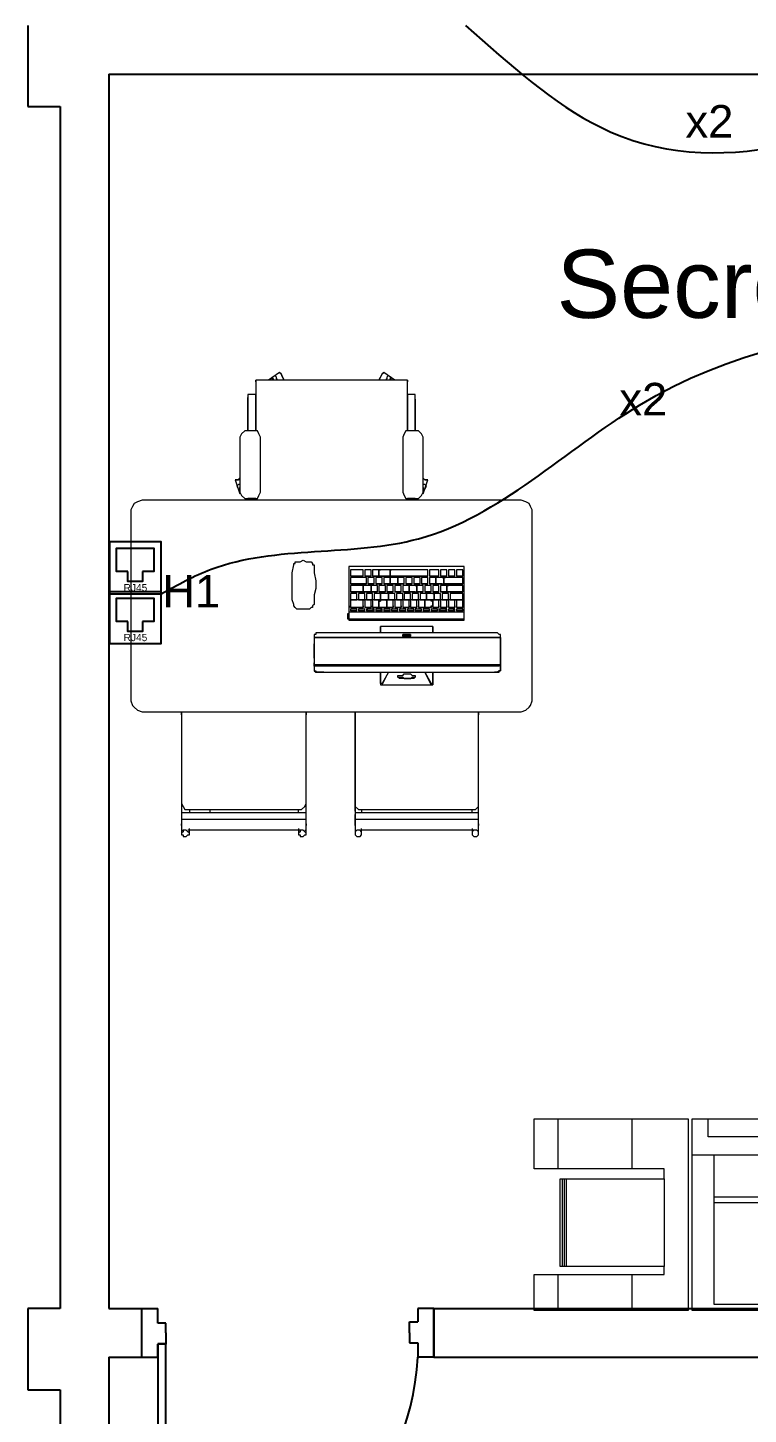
# Model space of a CAD drawing. Header units: metres. Extents: x 131 to 1703, y 190 to 2058.
# Drawn here: x 1474.805 to 1477.022, y 1987.33 to 1991.598 of the extents above; entities that cross this region are included whole.
import ezdxf

# ---------------------------------------------------------------- set-up
doc = ezdxf.new("R2010")
doc.units = ezdxf.units.M
for name, color, linetype in [('Cables RJ45', 7, 'Continuous'), ('Mobilier', 7, 'Continuous'), ('Murs', 7, 'Continuous'), ('Noms Locaux', 7, 'Continuous'), ('Portes', 7, 'Continuous'), ('Prise RJ45', 7, 'Continuous')]:
    doc.layers.add(name, color=color, linetype=linetype)
doc.styles.get("Standard").update_dxf_attribs({"font": 'arial.ttf'})

# ---------------------------------------------------------------- blocks, each defined once
blk = doc.blocks.new('Table avec ordinateur')
at = {"layer": 'Mobilier', "lineweight": 9}
for points in [[(1468.4144, 1994.5876), (1468.4027, 1994.5793)], [(1468.5361, 1994.5793), (1468.5244, 1994.5876)], [(1468.3894, 1994.5776), (1468.3894, 1994.5793), (1468.3894, 1994.5776), (1468.3894, 1994.576), (1468.3894, 1994.571), (1468.3894, 1994.5676), (1468.3894, 1994.566), (1468.3894, 1994.5643), (1468.3894, 1994.551), (1468.3894, 1994.5493), (1468.3894, 1994.546), (1468.3894, 1994.5426), (1468.3894, 1994.526), (1468.3894, 1994.5543), (1468.3894, 1994.561), (1468.3894, 1994.5643), (1468.3811, 1994.5643), (1468.3811, 1994.561), (1468.3811, 1994.5543), (1468.3811, 1994.5576), (1468.3811, 1994.561), (1468.3811, 1994.556), (1468.3811, 1994.5543), (1468.3811, 1994.5493), (1468.3811, 1994.5426), (1468.3811, 1994.526), (1468.3811, 1994.5543)], [(1468.5494, 1994.5793), (1468.3894, 1994.5793)], [(1468.4127, 1994.5793), (1468.4111, 1994.581), (1468.4111, 1994.5826), (1468.4094, 1994.5843), (1468.4061, 1994.581), (1468.4077, 1994.581), (1468.4077, 1994.5793)], [(1468.5311, 1994.5793), (1468.5311, 1994.581), (1468.5327, 1994.581), (1468.5294, 1994.5843), (1468.5277, 1994.5826), (1468.5277, 1994.581), (1468.5261, 1994.5793)], [(1468.5577, 1994.5543), (1468.5577, 1994.526), (1468.5577, 1994.5426), (1468.5577, 1994.5493), (1468.5577, 1994.5543), (1468.5577, 1994.5576), (1468.5577, 1994.5593), (1468.5577, 1994.5576), (1468.5577, 1994.5543), (1468.5577, 1994.5593), (1468.5577, 1994.5626), (1468.5577, 1994.5643), (1468.5494, 1994.5643), (1468.5494, 1994.5626), (1468.5494, 1994.5593), (1468.5494, 1994.5543), (1468.5494, 1994.526), (1468.5494, 1994.5426), (1468.5494, 1994.546), (1468.5494, 1994.5493), (1468.5494, 1994.551), (1468.5494, 1994.5643), (1468.5494, 1994.566), (1468.5494, 1994.5676), (1468.5494, 1994.571), (1468.5494, 1994.576), (1468.5494, 1994.5776), (1468.5494, 1994.5793), (1468.5494, 1994.5776)], [(1468.3811, 1994.561), (1468.3811, 1994.5593), (1468.3811, 1994.5543), (1468.3811, 1994.5493), (1468.3811, 1994.5426)], [(1468.5577, 1994.5593), (1468.5577, 1994.556), (1468.5577, 1994.5543), (1468.5577, 1994.5493), (1468.5577, 1994.5426)], [(1468.3677, 1994.4743), (1468.3727, 1994.4593)], [(1468.3727, 1994.4693), (1468.3711, 1994.4693), (1468.3694, 1994.4676), (1468.3711, 1994.4643), (1468.3727, 1994.4643), (1468.3727, 1994.466)], [(1468.5661, 1994.4593), (1468.5711, 1994.4743)], [(1468.5661, 1994.466), (1468.5661, 1994.4643), (1468.5677, 1994.4643), (1468.5694, 1994.4676), (1468.5677, 1994.4693), (1468.5661, 1994.4693)], [(1468.3727, 1994.4593), (1468.3727, 1994.4593)], [(1468.5661, 1994.4593), (1468.5661, 1994.4593)], [(1468.3894, 1994.4526), (1468.3894, 1994.4543), (1468.3811, 1994.4543)], [(1468.5577, 1994.4543), (1468.5494, 1994.4543), (1468.5494, 1994.4526)], [(1468.4894, 1994.3793), (1468.4894, 1994.3793)], [(1468.5027, 1994.3726), (1468.4894, 1994.3726)], [(1468.5027, 1994.3793), (1468.5027, 1994.3793)], [(1468.5044, 1994.3793), (1468.5044, 1994.3793)], [(1468.5111, 1994.3726), (1468.5044, 1994.3726)], [(1468.5044, 1994.3726), (1468.5044, 1994.3726)], [(1468.5061, 1994.371), (1468.5061, 1994.371)], [(1468.5127, 1994.3793), (1468.5127, 1994.3793)], [(1468.5711, 1994.3726), (1468.5327, 1994.3726), (1468.5311, 1994.3726), (1468.5211, 1994.3726), (1468.5194, 1994.3726), (1468.5127, 1994.3726)], [(1468.5127, 1994.3726), (1468.5127, 1994.3726)], [(1468.5144, 1994.371), (1468.5144, 1994.371)], [(1468.5194, 1994.3793), (1468.5211, 1994.3793)], [(1468.5194, 1994.3726), (1468.5194, 1994.3743)], [(1468.5211, 1994.3726), (1468.5211, 1994.3726)], [(1468.5227, 1994.371), (1468.5227, 1994.371)], [(1468.5311, 1994.3793), (1468.5311, 1994.3793)], [(1468.5311, 1994.3793), (1468.5327, 1994.3793)], [(1468.5311, 1994.371), (1468.5311, 1994.371)], [(1468.5394, 1994.371), (1468.5394, 1994.371)], [(1468.5461, 1994.371), (1468.5461, 1994.371)], [(1468.5544, 1994.371), (1468.5544, 1994.371)], [(1468.5627, 1994.371), (1468.5627, 1994.371)], [(1468.5711, 1994.3793), (1468.5711, 1994.3793)], [(1468.5711, 1994.371), (1468.5711, 1994.371)], [(1468.5727, 1994.3793), (1468.5727, 1994.3793)], [(1468.5827, 1994.3726), (1468.5727, 1994.3726)], [(1468.5794, 1994.371), (1468.5794, 1994.371)], [(1468.5827, 1994.3793), (1468.5827, 1994.3793)], [(1468.5844, 1994.3793), (1468.5844, 1994.3793)], [(1468.5911, 1994.3726), (1468.5844, 1994.3726)], [(1468.5844, 1994.3726), (1468.5844, 1994.3726)], [(1468.5861, 1994.371), (1468.5877, 1994.371), (1468.5877, 1994.3643), (1468.5894, 1994.3643), (1468.6077, 1994.3643), (1468.6077, 1994.371), (1468.5894, 1994.371), (1468.5877, 1994.371), (1468.5894, 1994.371)], [(1468.5927, 1994.3793), (1468.5927, 1994.3793)], [(1468.5994, 1994.3726), (1468.5927, 1994.3726)], [(1468.5927, 1994.3726), (1468.5927, 1994.3726)], [(1468.6011, 1994.3793), (1468.6011, 1994.3793)], [(1468.6077, 1994.3726), (1468.6011, 1994.3726)], [(1468.6011, 1994.3726), (1468.6011, 1994.3726)], [(1468.6077, 1994.371), (1468.6077, 1994.371)], [(1468.5061, 1994.3643), (1468.4894, 1994.3643)], [(1468.5177, 1994.356), (1468.5111, 1994.356), (1468.5094, 1994.356), (1468.5044, 1994.356), (1468.5027, 1994.356), (1468.4894, 1994.356)], [(1468.4961, 1994.3543), (1468.4961, 1994.3543)], [(1468.5027, 1994.3626), (1468.5027, 1994.3626)], [(1468.5027, 1994.3576), (1468.5027, 1994.356)], [(1468.5044, 1994.3543), (1468.5044, 1994.3543)], [(1468.5061, 1994.3643), (1468.5061, 1994.3643)], [(1468.5144, 1994.3643), (1468.5077, 1994.3643)], [(1468.5094, 1994.356), (1468.5094, 1994.356)], [(1468.5111, 1994.3626), (1468.5111, 1994.3626)], [(1468.5127, 1994.3543), (1468.5127, 1994.3543)], [(1468.5144, 1994.3643), (1468.5144, 1994.3643)], [(1468.5227, 1994.3643), (1468.5161, 1994.3643)], [(1468.5177, 1994.3626), (1468.5177, 1994.3626)], [(1468.5177, 1994.356), (1468.5177, 1994.356)], [(1468.5261, 1994.356), (1468.5194, 1994.356)], [(1468.5211, 1994.3543), (1468.5211, 1994.3543)], [(1468.5227, 1994.3643), (1468.5227, 1994.3643)], [(1468.5461, 1994.3643), (1468.5394, 1994.3643), (1468.5377, 1994.3643), (1468.5327, 1994.3643), (1468.5311, 1994.3643), (1468.5244, 1994.3643)], [(1468.5261, 1994.3626), (1468.5261, 1994.3626)], [(1468.5261, 1994.356), (1468.5261, 1994.356)], [(1468.5344, 1994.356), (1468.5277, 1994.356)], [(1468.5294, 1994.3543), (1468.5294, 1994.3543)], [(1468.5311, 1994.3643), (1468.5311, 1994.3643)], [(1468.5344, 1994.3626), (1468.5344, 1994.3626)], [(1468.5344, 1994.356), (1468.5344, 1994.356)], [(1468.5427, 1994.356), (1468.5361, 1994.356)], [(1468.5361, 1994.3543), (1468.5361, 1994.3543)], [(1468.5377, 1994.3643), (1468.5377, 1994.3643)], [(1468.5427, 1994.3626), (1468.5427, 1994.3626)], [(1468.5427, 1994.356), (1468.5427, 1994.356)], [(1468.5577, 1994.356), (1468.5527, 1994.356), (1468.5511, 1994.356), (1468.5444, 1994.356)], [(1468.5444, 1994.3543), (1468.5444, 1994.3543)], [(1468.5461, 1994.3643), (1468.5461, 1994.3643)], [(1468.5544, 1994.3643), (1468.5477, 1994.3643)], [(1468.5511, 1994.3626), (1468.5511, 1994.3626)], [(1468.5511, 1994.356), (1468.5511, 1994.356)], [(1468.5527, 1994.3543), (1468.5527, 1994.3543)], [(1468.5544, 1994.3643), (1468.5544, 1994.3643)], [(1468.5627, 1994.3643), (1468.5561, 1994.3643)], [(1468.5577, 1994.3626), (1468.5594, 1994.3626)], [(1468.5577, 1994.356), (1468.5577, 1994.356)], [(1468.5661, 1994.356), (1468.5594, 1994.356)], [(1468.5611, 1994.3543), (1468.5611, 1994.3543)], [(1468.5627, 1994.3643), (1468.5627, 1994.3643)], [(1468.5711, 1994.3643), (1468.5644, 1994.3643)], [(1468.5661, 1994.3626), (1468.5661, 1994.3626)], [(1468.5661, 1994.356), (1468.5661, 1994.356)], [(1468.5744, 1994.356), (1468.5677, 1994.356)], [(1468.5694, 1994.3543), (1468.5694, 1994.3543)], [(1468.5711, 1994.3643), (1468.5711, 1994.3643)], [(1468.5861, 1994.3643), (1468.5811, 1994.3643), (1468.5794, 1994.3643), (1468.5727, 1994.3643)], [(1468.5744, 1994.3626), (1468.5744, 1994.3626)], [(1468.5744, 1994.356), (1468.5744, 1994.356)], [(1468.5827, 1994.356), (1468.5761, 1994.356)], [(1468.5761, 1994.3543), (1468.5777, 1994.3543)], [(1468.5794, 1994.3643), (1468.5794, 1994.3643)], [(1468.5827, 1994.3626), (1468.5827, 1994.3626)], [(1468.5827, 1994.356), (1468.5827, 1994.356)], [(1468.6077, 1994.356), (1468.5927, 1994.356), (1468.5911, 1994.356), (1468.5844, 1994.356)], [(1468.5844, 1994.3543), (1468.5844, 1994.3543)], [(1468.5861, 1994.3643), (1468.5861, 1994.3643)], [(1468.6077, 1994.3643), (1468.5894, 1994.3643), (1468.5877, 1994.3643)], [(1468.5911, 1994.3626), (1468.5911, 1994.356), (1468.5927, 1994.356), (1468.6077, 1994.356), (1468.6077, 1994.3626), (1468.5927, 1994.3626), (1468.5911, 1994.3626), (1468.5927, 1994.3626)], [(1468.5911, 1994.3626), (1468.5911, 1994.3626)], [(1468.5911, 1994.356), (1468.5911, 1994.356)], [(1468.5927, 1994.3543), (1468.5927, 1994.3543)], [(1468.6077, 1994.3626), (1468.6077, 1994.3626)], [(1468.6077, 1994.3543), (1468.6077, 1994.3543)], [(1468.4961, 1994.3476), (1468.4894, 1994.3476)], [(1468.4894, 1994.346), (1468.4894, 1994.346)], [(1468.5027, 1994.341), (1468.5027, 1994.3393), (1468.4894, 1994.3393), (1468.4894, 1994.341)], [(1468.4894, 1994.3376), (1468.4894, 1994.3376)], [(1468.4961, 1994.3476), (1468.4961, 1994.3476)], [(1468.4961, 1994.3376), (1468.4961, 1994.3376)], [(1468.5044, 1994.3476), (1468.4977, 1994.3476)], [(1468.4977, 1994.3376), (1468.4977, 1994.3376)], [(1468.5027, 1994.346), (1468.5027, 1994.346)], [(1468.5044, 1994.3476), (1468.5044, 1994.3476)], [(1468.5044, 1994.346), (1468.5044, 1994.346)], [(1468.5111, 1994.341), (1468.5111, 1994.3393), (1468.5044, 1994.3393)], [(1468.5044, 1994.3393), (1468.5044, 1994.3393)], [(1468.5044, 1994.3376), (1468.5044, 1994.3376)], [(1468.5127, 1994.3476), (1468.5061, 1994.3476)], [(1468.5061, 1994.3376), (1468.5077, 1994.3376)], [(1468.5127, 1994.3476), (1468.5127, 1994.3476)], [(1468.5127, 1994.346), (1468.5127, 1994.346)], [(1468.5194, 1994.341), (1468.5194, 1994.3393), (1468.5127, 1994.3393)], [(1468.5127, 1994.3393), (1468.5127, 1994.3393)], [(1468.5127, 1994.3376), (1468.5144, 1994.3376)], [(1468.5361, 1994.3476), (1468.5294, 1994.3476), (1468.5277, 1994.3476), (1468.5227, 1994.3476), (1468.5211, 1994.3476), (1468.5144, 1994.3476)], [(1468.5161, 1994.3376), (1468.5161, 1994.3376)], [(1468.5194, 1994.346), (1468.5211, 1994.346)], [(1468.5277, 1994.341), (1468.5277, 1994.3393), (1468.5261, 1994.3393), (1468.5211, 1994.3393), (1468.5194, 1994.3393)], [(1468.5211, 1994.3476), (1468.5211, 1994.3476)], [(1468.5211, 1994.3393), (1468.5211, 1994.3393)], [(1468.5211, 1994.3376), (1468.5227, 1994.3376)], [(1468.5244, 1994.3376), (1468.5244, 1994.3376)], [(1468.5277, 1994.3476), (1468.5277, 1994.3476)], [(1468.5277, 1994.346), (1468.5277, 1994.346)], [(1468.5344, 1994.341), (1468.5344, 1994.3393), (1468.5277, 1994.3393)], [(1468.5277, 1994.3393), (1468.5277, 1994.3393)], [(1468.5311, 1994.3376), (1468.5311, 1994.3376)], [(1468.5327, 1994.3376), (1468.5327, 1994.3376)], [(1468.5361, 1994.3476), (1468.5361, 1994.3476)], [(1468.5361, 1994.346), (1468.5361, 1994.346)], [(1468.5427, 1994.341), (1468.5427, 1994.3393), (1468.5361, 1994.3393)], [(1468.5361, 1994.3393), (1468.5361, 1994.3393)], [(1468.5444, 1994.3476), (1468.5377, 1994.3476)], [(1468.5394, 1994.3376), (1468.5394, 1994.3376)], [(1468.5411, 1994.3376), (1468.5411, 1994.3376)], [(1468.5444, 1994.3476), (1468.5444, 1994.3476)], [(1468.5444, 1994.346), (1468.5444, 1994.346)], [(1468.5511, 1994.341), (1468.5511, 1994.3393), (1468.5444, 1994.3393)], [(1468.5444, 1994.3393), (1468.5444, 1994.3393)], [(1468.5527, 1994.3476), (1468.5461, 1994.3476)], [(1468.5477, 1994.3376), (1468.5477, 1994.3376)], [(1468.5494, 1994.3376), (1468.5494, 1994.3376)], [(1468.5527, 1994.3476), (1468.5527, 1994.3476)], [(1468.5527, 1994.346), (1468.5527, 1994.346)], [(1468.5594, 1994.341), (1468.5594, 1994.3393), (1468.5527, 1994.3393)], [(1468.5527, 1994.3393), (1468.5527, 1994.3393)], [(1468.5611, 1994.3476), (1468.5544, 1994.3476)], [(1468.5561, 1994.3376), (1468.5561, 1994.3376)], [(1468.5577, 1994.3376), (1468.5577, 1994.3376)], [(1468.5611, 1994.3476), (1468.5611, 1994.3476)], [(1468.5611, 1994.346), (1468.5611, 1994.346)], [(1468.5677, 1994.341), (1468.5677, 1994.3393), (1468.5611, 1994.3393)], [(1468.5611, 1994.3393), (1468.5611, 1994.3393)], [(1468.5761, 1994.3476), (1468.5711, 1994.3476), (1468.5694, 1994.3476), (1468.5627, 1994.3476)], [(1468.5644, 1994.3376), (1468.5644, 1994.3376)], [(1468.5661, 1994.3376), (1468.5661, 1994.3376)], [(1468.5677, 1994.346), (1468.5677, 1994.346)], [(1468.5761, 1994.341), (1468.5744, 1994.3393), (1468.5694, 1994.3393), (1468.5677, 1994.3393)], [(1468.5694, 1994.3476), (1468.5694, 1994.3476)], [(1468.5694, 1994.3393), (1468.5694, 1994.3393)], [(1468.5727, 1994.3376), (1468.5727, 1994.3376)], [(1468.5744, 1994.3376), (1468.5744, 1994.3376)], [(1468.5761, 1994.3476), (1468.5761, 1994.3476)], [(1468.5761, 1994.346), (1468.5761, 1994.346)], [(1468.5827, 1994.341), (1468.5827, 1994.3393), (1468.5761, 1994.3393)], [(1468.5761, 1994.3393), (1468.5761, 1994.3393)], [(1468.5844, 1994.3476), (1468.5777, 1994.3476)], [(1468.5811, 1994.3376), (1468.5811, 1994.3376)], [(1468.5827, 1994.3376), (1468.5844, 1994.3376)], [(1468.5844, 1994.3476), (1468.5844, 1994.3476)], [(1468.5844, 1994.346), (1468.5844, 1994.346)], [(1468.5911, 1994.341), (1468.5911, 1994.3393), (1468.5844, 1994.3393)], [(1468.5844, 1994.3393), (1468.5844, 1994.3393)], [(1468.5927, 1994.3476), (1468.5861, 1994.3476)], [(1468.5894, 1994.3376), (1468.5911, 1994.3376)], [(1468.5927, 1994.3476), (1468.5927, 1994.3476)], [(1468.5927, 1994.346), (1468.5927, 1994.346)], [(1468.5994, 1994.341), (1468.5994, 1994.3393), (1468.5927, 1994.3393)], [(1468.5927, 1994.3393), (1468.5927, 1994.3393)], [(1468.5927, 1994.3376), (1468.5927, 1994.3376)], [(1468.6077, 1994.3476), (1468.5944, 1994.3476)], [(1468.5977, 1994.3376), (1468.5994, 1994.3376)], [(1468.6011, 1994.346), (1468.6011, 1994.346)], [(1468.6077, 1994.341), (1468.6077, 1994.3393), (1468.6011, 1994.3393)], [(1468.6011, 1994.3393), (1468.6011, 1994.3393)], [(1468.6011, 1994.3376), (1468.6011, 1994.3376)], [(1468.6077, 1994.3376), (1468.6077, 1994.3376)], [(1468.4877, 1994.3326), (1468.4861, 1994.3326), (1468.4861, 1994.331), (1468.4861, 1994.3293), (1468.4861, 1994.3276), (1468.6094, 1994.3276), (1468.6094, 1994.3293), (1468.6094, 1994.331), (1468.6094, 1994.3326)], [(1468.6094, 1994.3343), (1468.4877, 1994.3343)], [(1468.4961, 1994.336), (1468.4894, 1994.336)], [(1468.4894, 1994.336), (1468.4894, 1994.336)], [(1468.5044, 1994.336), (1468.4994, 1994.336), (1468.4977, 1994.336)], [(1468.4977, 1994.336), (1468.4977, 1994.336)], [(1468.4994, 1994.336), (1468.4994, 1994.336)], [(1468.5144, 1994.336), (1468.5127, 1994.336), (1468.5077, 1994.336), (1468.5061, 1994.336)], [(1468.5061, 1994.336), (1468.5061, 1994.336)], [(1468.5077, 1994.336), (1468.5077, 1994.336)], [(1468.5227, 1994.336), (1468.5211, 1994.336), (1468.5161, 1994.336)], [(1468.5161, 1994.336), (1468.5161, 1994.336)], [(1468.5311, 1994.336), (1468.5244, 1994.336)], [(1468.5244, 1994.336), (1468.5244, 1994.336)], [(1468.5394, 1994.336), (1468.5327, 1994.336)], [(1468.5327, 1994.336), (1468.5327, 1994.336)], [(1468.5477, 1994.336), (1468.5411, 1994.336)], [(1468.5411, 1994.336), (1468.5411, 1994.336)], [(1468.5561, 1994.336), (1468.5494, 1994.336)], [(1468.5494, 1994.336), (1468.5494, 1994.336)], [(1468.5644, 1994.336), (1468.5577, 1994.336)], [(1468.5577, 1994.336), (1468.5577, 1994.336)], [(1468.5727, 1994.336), (1468.5661, 1994.336)], [(1468.5661, 1994.336), (1468.5661, 1994.336)], [(1468.5811, 1994.336), (1468.5761, 1994.336), (1468.5744, 1994.336)], [(1468.5744, 1994.336), (1468.5744, 1994.336)], [(1468.5761, 1994.336), (1468.5761, 1994.336)], [(1468.5911, 1994.336), (1468.5894, 1994.336), (1468.5844, 1994.336), (1468.5827, 1994.336)], [(1468.5827, 1994.336), (1468.5827, 1994.336)], [(1468.5844, 1994.336), (1468.5844, 1994.336)], [(1468.5994, 1994.336), (1468.5977, 1994.336), (1468.5927, 1994.336)], [(1468.5927, 1994.336), (1468.5927, 1994.336)], [(1468.6077, 1994.336), (1468.6011, 1994.336)], [(1468.6011, 1994.336), (1468.6011, 1994.336)], [(1468.5761, 1994.3193), (1468.5761, 1994.3126), (1468.5761, 1994.3193), (1468.5211, 1994.3193), (1468.5211, 1994.3126), (1468.5211, 1994.3193)], [(1468.5211, 1994.3193), (1468.5211, 1994.3193)], [(1468.5444, 1994.3093), (1468.5444, 1994.3076)], [(1468.5527, 1994.3076), (1468.5527, 1994.3093), (1468.5511, 1994.3093), (1468.5494, 1994.3093), (1468.5477, 1994.3093), (1468.5461, 1994.3093), (1468.5477, 1994.3093), (1468.5494, 1994.3093), (1468.5494, 1994.311), (1468.5494, 1994.3093), (1468.5511, 1994.3093), (1468.5527, 1994.3093)], [(1468.5761, 1994.3193), (1468.5761, 1994.3193)], [(1468.4511, 1994.3076), (1468.4511, 1994.306), (1468.4511, 1994.2793), (1468.4511, 1994.2726), (1468.4527, 1994.2726), (1468.4527, 1994.271), (1468.4544, 1994.271), (1468.4561, 1994.271), (1468.6411, 1994.271)], [(1468.6477, 1994.3026), (1468.6477, 1994.2726), (1468.6461, 1994.2726), (1468.6444, 1994.271), (1468.6427, 1994.271), (1468.6411, 1994.271), (1468.6427, 1994.271), (1468.6444, 1994.271), (1468.6461, 1994.2726), (1468.6477, 1994.2726), (1468.6477, 1994.2793), (1468.6461, 1994.2776), (1468.6444, 1994.2776), (1468.6427, 1994.2776), (1468.6411, 1994.2776), (1468.4561, 1994.2776), (1468.4544, 1994.2776), (1468.4527, 1994.2776), (1468.4511, 1994.2776), (1468.4511, 1994.2793), (1468.4511, 1994.281)], [(1468.4511, 1994.3026), (1468.4511, 1994.2726), (1468.4527, 1994.2726), (1468.4527, 1994.271), (1468.4544, 1994.271), (1468.4561, 1994.271), (1468.6411, 1994.271), (1468.6427, 1994.271), (1468.6444, 1994.271), (1468.6461, 1994.271), (1468.6461, 1994.2726), (1468.6477, 1994.2726)], [(1468.4511, 1994.286), (1468.4511, 1994.2993), (1468.4511, 1994.301)], [(1468.6477, 1994.3076), (1468.6477, 1994.306), (1468.6477, 1994.2793), (1468.6477, 1994.281)], [(1468.6477, 1994.2793), (1468.6461, 1994.2776), (1468.6444, 1994.2776), (1468.6427, 1994.2776), (1468.6411, 1994.2776), (1468.4561, 1994.2776), (1468.4544, 1994.2776), (1468.4527, 1994.2776), (1468.4511, 1994.2776), (1468.4511, 1994.2793)], [(1468.4511, 1994.2726), (1468.4527, 1994.271), (1468.4544, 1994.271), (1468.4561, 1994.271)], [(1468.4611, 1994.271), (1468.4594, 1994.271), (1468.4527, 1994.271)], [(1468.4594, 1994.271), (1468.6377, 1994.271), (1468.6461, 1994.271)], [(1468.5227, 1994.2576), (1468.5294, 1994.271), (1468.5227, 1994.2593), (1468.5211, 1994.2593), (1468.5211, 1994.261), (1468.5211, 1994.2626), (1468.5211, 1994.2643), (1468.5211, 1994.266), (1468.5211, 1994.271), (1468.5211, 1994.266), (1468.5211, 1994.2643), (1468.5211, 1994.2626), (1468.5211, 1994.261), (1468.5211, 1994.2593), (1468.5211, 1994.2576), (1468.5227, 1994.2576), (1468.5761, 1994.2576)], [(1468.5394, 1994.266), (1468.5411, 1994.266), (1468.5427, 1994.266), (1468.5444, 1994.266), (1468.5461, 1994.2643), (1468.5477, 1994.2643), (1468.5494, 1994.2643), (1468.5527, 1994.2643), (1468.5544, 1994.266), (1468.5561, 1994.266), (1468.5577, 1994.266)], [(1468.3111, 1994.2293), (1468.3111, 1994.1326), (1468.3127, 1994.1293), (1468.3144, 1994.126), (1468.3194, 1994.126), (1468.4344, 1994.126), (1468.4377, 1994.126), (1468.4411, 1994.1293), (1468.4427, 1994.1326), (1468.4427, 1994.2293), (1468.4427, 1994.226), (1468.4427, 1994.2293)], [(1468.3111, 1994.226), (1468.3111, 1994.2293), (1468.3111, 1994.226), (1468.3111, 1994.126), (1468.3111, 1994.1243), (1468.3111, 1994.1176), (1468.3111, 1994.1126), (1468.3111, 1994.1093), (1468.3111, 1994.101)], [(1468.4427, 1994.101), (1468.4427, 1994.1093), (1468.4427, 1994.1126), (1468.4427, 1994.1176), (1468.4427, 1994.126), (1468.4427, 1994.226)], [(1468.4427, 1994.226), (1468.4427, 1994.226)], [(1468.4944, 1994.2293), (1468.4944, 1994.1326), (1468.4944, 1994.1293), (1468.4977, 1994.126), (1468.5011, 1994.126), (1468.6177, 1994.126), (1468.6211, 1994.126), (1468.6244, 1994.1293), (1468.6244, 1994.1326), (1468.6244, 1994.2293), (1468.6244, 1994.226), (1468.6244, 1994.2293)], [(1468.4944, 1994.226), (1468.4944, 1994.2293), (1468.4944, 1994.226), (1468.4944, 1994.126), (1468.4944, 1994.1243), (1468.4944, 1994.1176), (1468.4944, 1994.1126), (1468.4944, 1994.1093), (1468.4944, 1994.101)], [(1468.6244, 1994.101), (1468.6244, 1994.1093), (1468.6244, 1994.1126), (1468.6244, 1994.1176), (1468.6244, 1994.126), (1468.6244, 1994.226)], [(1468.6244, 1994.226), (1468.6244, 1994.226)], [(1468.3194, 1994.126), (1468.3194, 1994.1226)], [(1468.4344, 1994.1226), (1468.4344, 1994.1243), (1468.4344, 1994.126)], [(1468.5011, 1994.126), (1468.5011, 1994.1226)], [(1468.6177, 1994.1226), (1468.6177, 1994.1243), (1468.6177, 1994.126)], [(1468.3111, 1994.116), (1468.3111, 1994.1043), (1468.3127, 1994.1043)], [(1468.3111, 1994.1093), (1468.3111, 1994.111)], [(1468.4361, 1994.1043), (1468.4344, 1994.1043), (1468.3194, 1994.1043), (1468.3177, 1994.1043)], [(1468.3194, 1994.101), (1468.3194, 1994.106)], [(1468.4344, 1994.106), (1468.4344, 1994.101)], [(1468.4411, 1994.1043), (1468.4427, 1994.1043), (1468.4427, 1994.116)], [(1468.4944, 1994.116), (1468.4944, 1994.1043)], [(1468.4944, 1994.1093), (1468.4944, 1994.111)], [(1468.4944, 1994.1043), (1468.4944, 1994.1043)], [(1468.5011, 1994.101), (1468.5011, 1994.106)], [(1468.5011, 1994.1043), (1468.5011, 1994.1043)], [(1468.6194, 1994.1043), (1468.6177, 1994.1043), (1468.5011, 1994.1043)], [(1468.6177, 1994.106), (1468.6177, 1994.101)], [(1468.6244, 1994.1043), (1468.6244, 1994.116)], [(1468.6244, 1994.1043), (1468.6244, 1994.1043)]]:
    blk.add_lwpolyline(points, dxfattribs=at)
for points in [[(1468.4194, 1994.5793), (1468.4177, 1994.5826), (1468.4161, 1994.586), (1468.4144, 1994.5876), (1468.4161, 1994.586), (1468.4177, 1994.5826)], [(1468.5194, 1994.5793), (1468.5211, 1994.5826), (1468.5227, 1994.586), (1468.5244, 1994.5876), (1468.5227, 1994.586), (1468.5211, 1994.5826)], [(1468.3811, 1994.526), (1468.3777, 1994.526), (1468.3744, 1994.5226), (1468.3727, 1994.5193), (1468.3727, 1994.461), (1468.3744, 1994.4576), (1468.3777, 1994.4543), (1468.3811, 1994.4543), (1468.3861, 1994.4543), (1468.3911, 1994.4543), (1468.3927, 1994.4576), (1468.3944, 1994.461), (1468.3944, 1994.5193), (1468.3927, 1994.5226), (1468.3911, 1994.526), (1468.3861, 1994.526)], [(1468.5527, 1994.526), (1468.5477, 1994.526), (1468.5461, 1994.5226), (1468.5444, 1994.5193), (1468.5444, 1994.461), (1468.5461, 1994.4576), (1468.5477, 1994.4543), (1468.5527, 1994.4543), (1468.5577, 1994.4543), (1468.5611, 1994.4543), (1468.5644, 1994.4576), (1468.5661, 1994.461), (1468.5661, 1994.5193), (1468.5644, 1994.5226), (1468.5611, 1994.526), (1468.5577, 1994.526)], [(1468.3727, 1994.476), (1468.3711, 1994.4743), (1468.3677, 1994.4743), (1468.3711, 1994.4743)], [(1468.5661, 1994.476), (1468.5677, 1994.4743), (1468.5711, 1994.4743), (1468.5677, 1994.4743)], [(1468.2727, 1994.2293), (1468.6661, 1994.2293), (1468.6694, 1994.2293), (1468.6744, 1994.231), (1468.6777, 1994.2343), (1468.6794, 1994.236), (1468.6811, 1994.241), (1468.6811, 1994.2443), (1468.6811, 1994.4376), (1468.6811, 1994.4426), (1468.6794, 1994.446), (1468.6777, 1994.4493), (1468.6744, 1994.451), (1468.6694, 1994.4526), (1468.6661, 1994.4526), (1468.2727, 1994.4526), (1468.2694, 1994.4526), (1468.2644, 1994.451), (1468.2611, 1994.4493), (1468.2594, 1994.446), (1468.2577, 1994.4426), (1468.2577, 1994.4376), (1468.2577, 1994.2443), (1468.2577, 1994.241), (1468.2594, 1994.236), (1468.2611, 1994.2343), (1468.2644, 1994.231), (1468.2694, 1994.2293)], [(1468.4444, 1994.3376), (1468.4427, 1994.3376), (1468.4411, 1994.3376), (1468.4394, 1994.3376), (1468.4377, 1994.3376), (1468.4361, 1994.3376), (1468.4344, 1994.3376), (1468.4327, 1994.3376), (1468.4311, 1994.3393), (1468.4294, 1994.341), (1468.4294, 1994.3426), (1468.4277, 1994.3476), (1468.4277, 1994.3526), (1468.4277, 1994.3593), (1468.4277, 1994.3676), (1468.4277, 1994.376), (1468.4294, 1994.3843), (1468.4294, 1994.386), (1468.4311, 1994.386), (1468.4311, 1994.3876), (1468.4327, 1994.3876), (1468.4361, 1994.3876), (1468.4394, 1994.3893), (1468.4427, 1994.3876), (1468.4461, 1994.3876), (1468.4477, 1994.3876), (1468.4494, 1994.386), (1468.4494, 1994.3843), (1468.4511, 1994.3843), (1468.4511, 1994.376), (1468.4527, 1994.3676), (1468.4527, 1994.3593), (1468.4511, 1994.3526), (1468.4511, 1994.3476), (1468.4511, 1994.3426), (1468.4494, 1994.341), (1468.4494, 1994.3393), (1468.4477, 1994.3393), (1468.4461, 1994.3376)], [(1468.4877, 1994.3826), (1468.4877, 1994.3293), (1468.4877, 1994.3276), (1468.4877, 1994.326), (1468.6094, 1994.326), (1468.6094, 1994.3276), (1468.6094, 1994.3293), (1468.6094, 1994.3826)], [(1468.5027, 1994.3793), (1468.4894, 1994.3793), (1468.4894, 1994.3726), (1468.5027, 1994.3726)], [(1468.4894, 1994.371), (1468.4894, 1994.3643), (1468.5061, 1994.3643), (1468.5061, 1994.371)], [(1468.5111, 1994.3793), (1468.5044, 1994.3793), (1468.5044, 1994.3743), (1468.5044, 1994.3726), (1468.5111, 1994.3726)], [(1468.5077, 1994.371), (1468.5077, 1994.3643), (1468.5144, 1994.3643), (1468.5144, 1994.371)], [(1468.5194, 1994.3793), (1468.5127, 1994.3793), (1468.5127, 1994.3743), (1468.5127, 1994.3726), (1468.5194, 1994.3726)], [(1468.5161, 1994.371), (1468.5161, 1994.3643), (1468.5227, 1994.3643), (1468.5227, 1994.371)], [(1468.5311, 1994.3793), (1468.5211, 1994.3793), (1468.5194, 1994.3793), (1468.5194, 1994.3743), (1468.5194, 1994.3726), (1468.5211, 1994.3726), (1468.5311, 1994.3726)], [(1468.5244, 1994.371), (1468.5244, 1994.3643), (1468.5311, 1994.3643), (1468.5311, 1994.371)], [(1468.5711, 1994.3793), (1468.5327, 1994.3793), (1468.5311, 1994.3793), (1468.5311, 1994.3726), (1468.5327, 1994.3726), (1468.5711, 1994.3726)], [(1468.5311, 1994.371), (1468.5311, 1994.3643), (1468.5327, 1994.3643), (1468.5377, 1994.3643), (1468.5394, 1994.3643), (1468.5394, 1994.371), (1468.5377, 1994.371), (1468.5327, 1994.371)], [(1468.5394, 1994.371), (1468.5394, 1994.3643), (1468.5461, 1994.3643), (1468.5461, 1994.371)], [(1468.5477, 1994.371), (1468.5477, 1994.3643), (1468.5544, 1994.3643), (1468.5544, 1994.371)], [(1468.5561, 1994.371), (1468.5561, 1994.3643), (1468.5627, 1994.3643), (1468.5627, 1994.371)], [(1468.5644, 1994.371), (1468.5644, 1994.3643), (1468.5711, 1994.3643), (1468.5711, 1994.371)], [(1468.5827, 1994.3793), (1468.5727, 1994.3793), (1468.5727, 1994.3726), (1468.5827, 1994.3726)], [(1468.5727, 1994.371), (1468.5727, 1994.3643), (1468.5794, 1994.3643), (1468.5794, 1994.371)], [(1468.5794, 1994.371), (1468.5794, 1994.3643), (1468.5811, 1994.3643), (1468.5861, 1994.3643), (1468.5877, 1994.3643), (1468.5877, 1994.371), (1468.5861, 1994.371), (1468.5811, 1994.371)], [(1468.5911, 1994.3793), (1468.5844, 1994.3793), (1468.5844, 1994.3743), (1468.5844, 1994.3726), (1468.5911, 1994.3726)], [(1468.5994, 1994.3793), (1468.5927, 1994.3793), (1468.5927, 1994.3743), (1468.5927, 1994.3726), (1468.5994, 1994.3726)], [(1468.6077, 1994.3793), (1468.6011, 1994.3793), (1468.6011, 1994.3743), (1468.6011, 1994.3726), (1468.6077, 1994.3726)], [(1468.4894, 1994.3626), (1468.4894, 1994.356), (1468.5027, 1994.356), (1468.5027, 1994.3576), (1468.5027, 1994.3626)], [(1468.4894, 1994.3543), (1468.4894, 1994.3493), (1468.4894, 1994.3476), (1468.4961, 1994.3476), (1468.4961, 1994.3493), (1468.4961, 1994.3543)], [(1468.4977, 1994.3543), (1468.4977, 1994.3493), (1468.4977, 1994.3476), (1468.5044, 1994.3476), (1468.5044, 1994.3493), (1468.5044, 1994.3543)], [(1468.5027, 1994.3626), (1468.5027, 1994.356), (1468.5044, 1994.356), (1468.5094, 1994.356), (1468.5111, 1994.356), (1468.5111, 1994.3576), (1468.5111, 1994.3626), (1468.5094, 1994.3626), (1468.5044, 1994.3626)], [(1468.5061, 1994.3543), (1468.5061, 1994.3493), (1468.5061, 1994.3476), (1468.5127, 1994.3476), (1468.5127, 1994.3493), (1468.5127, 1994.3543)], [(1468.5111, 1994.3626), (1468.5111, 1994.356), (1468.5177, 1994.356), (1468.5177, 1994.3576), (1468.5177, 1994.3626)], [(1468.5144, 1994.3543), (1468.5144, 1994.3493), (1468.5144, 1994.3476), (1468.5211, 1994.3476), (1468.5211, 1994.3493), (1468.5211, 1994.3543)], [(1468.5194, 1994.3626), (1468.5194, 1994.356), (1468.5261, 1994.356), (1468.5261, 1994.3576), (1468.5261, 1994.3626)], [(1468.5211, 1994.3543), (1468.5211, 1994.3493), (1468.5211, 1994.3476), (1468.5227, 1994.3476), (1468.5277, 1994.3476), (1468.5294, 1994.3476), (1468.5294, 1994.3493), (1468.5294, 1994.3543), (1468.5277, 1994.3543), (1468.5227, 1994.3543)], [(1468.5277, 1994.3626), (1468.5277, 1994.356), (1468.5344, 1994.356), (1468.5344, 1994.3576), (1468.5344, 1994.3626)], [(1468.5294, 1994.3543), (1468.5294, 1994.3493), (1468.5294, 1994.3476), (1468.5361, 1994.3476), (1468.5361, 1994.3493), (1468.5361, 1994.3543)], [(1468.5361, 1994.3626), (1468.5361, 1994.356), (1468.5427, 1994.356), (1468.5427, 1994.3576), (1468.5427, 1994.3626)], [(1468.5377, 1994.3543), (1468.5377, 1994.3493), (1468.5377, 1994.3476), (1468.5444, 1994.3476), (1468.5444, 1994.3493), (1468.5444, 1994.3543)], [(1468.5444, 1994.3626), (1468.5444, 1994.356), (1468.5511, 1994.356), (1468.5511, 1994.3576), (1468.5511, 1994.3626)], [(1468.5461, 1994.3543), (1468.5461, 1994.3493), (1468.5461, 1994.3476), (1468.5527, 1994.3476), (1468.5527, 1994.3493), (1468.5527, 1994.3543)], [(1468.5511, 1994.3626), (1468.5511, 1994.356), (1468.5527, 1994.356), (1468.5577, 1994.356), (1468.5594, 1994.356), (1468.5594, 1994.3576), (1468.5594, 1994.3626), (1468.5577, 1994.3626), (1468.5527, 1994.3626)], [(1468.5544, 1994.3543), (1468.5544, 1994.3493), (1468.5544, 1994.3476), (1468.5611, 1994.3476), (1468.5611, 1994.3493), (1468.5611, 1994.3543)], [(1468.5594, 1994.3626), (1468.5594, 1994.356), (1468.5661, 1994.356), (1468.5661, 1994.3576), (1468.5661, 1994.3626)], [(1468.5627, 1994.3543), (1468.5627, 1994.3493), (1468.5627, 1994.3476), (1468.5694, 1994.3476), (1468.5694, 1994.3493), (1468.5694, 1994.3543)], [(1468.5677, 1994.3626), (1468.5677, 1994.356), (1468.5744, 1994.356), (1468.5744, 1994.3576), (1468.5744, 1994.3626)], [(1468.5694, 1994.3543), (1468.5694, 1994.3493), (1468.5694, 1994.3476), (1468.5711, 1994.3476), (1468.5761, 1994.3476), (1468.5777, 1994.3476), (1468.5777, 1994.3493), (1468.5777, 1994.3543), (1468.5761, 1994.3543), (1468.5711, 1994.3543)], [(1468.5761, 1994.3626), (1468.5761, 1994.356), (1468.5827, 1994.356), (1468.5827, 1994.3576), (1468.5827, 1994.3626)], [(1468.5777, 1994.3543), (1468.5777, 1994.3493), (1468.5777, 1994.3476), (1468.5844, 1994.3476), (1468.5844, 1994.3493), (1468.5844, 1994.3543)], [(1468.5844, 1994.3626), (1468.5844, 1994.356), (1468.5911, 1994.356), (1468.5911, 1994.3576), (1468.5911, 1994.3626)], [(1468.5861, 1994.3543), (1468.5861, 1994.3493), (1468.5861, 1994.3476), (1468.5927, 1994.3476), (1468.5927, 1994.3493), (1468.5927, 1994.3543)], [(1468.5944, 1994.3543), (1468.5944, 1994.3493), (1468.5944, 1994.3476), (1468.6077, 1994.3476), (1468.6077, 1994.3493), (1468.6077, 1994.3543)], [(1468.5027, 1994.346), (1468.5027, 1994.3476), (1468.4894, 1994.3476), (1468.4894, 1994.346), (1468.4894, 1994.341), (1468.4894, 1994.3393), (1468.5027, 1994.3393), (1468.5027, 1994.341)], [(1468.4961, 1994.3376), (1468.4894, 1994.3376), (1468.4894, 1994.336), (1468.4961, 1994.336)], [(1468.5044, 1994.3376), (1468.4977, 1994.3376), (1468.4977, 1994.336), (1468.4994, 1994.336), (1468.5044, 1994.336)], [(1468.5111, 1994.346), (1468.5111, 1994.3476), (1468.5044, 1994.3476), (1468.5044, 1994.346), (1468.5044, 1994.341), (1468.5044, 1994.3393), (1468.5111, 1994.3393), (1468.5111, 1994.341)], [(1468.5144, 1994.3376), (1468.5127, 1994.3376), (1468.5077, 1994.3376), (1468.5061, 1994.3376), (1468.5061, 1994.336), (1468.5077, 1994.336), (1468.5127, 1994.336), (1468.5144, 1994.336)], [(1468.5194, 1994.346), (1468.5194, 1994.3476), (1468.5127, 1994.3476), (1468.5127, 1994.346), (1468.5127, 1994.341), (1468.5127, 1994.3393), (1468.5194, 1994.3393), (1468.5194, 1994.341)], [(1468.5227, 1994.3376), (1468.5211, 1994.3376), (1468.5161, 1994.3376), (1468.5161, 1994.336), (1468.5211, 1994.336), (1468.5227, 1994.336)], [(1468.5277, 1994.346), (1468.5261, 1994.3476), (1468.5211, 1994.3476), (1468.5211, 1994.346), (1468.5194, 1994.346), (1468.5194, 1994.341), (1468.5194, 1994.3393), (1468.5211, 1994.3393), (1468.5261, 1994.3393), (1468.5277, 1994.3393), (1468.5277, 1994.341)], [(1468.5311, 1994.3376), (1468.5244, 1994.3376), (1468.5244, 1994.336), (1468.5311, 1994.336)], [(1468.5344, 1994.346), (1468.5344, 1994.3476), (1468.5277, 1994.3476), (1468.5277, 1994.346), (1468.5277, 1994.341), (1468.5277, 1994.3393), (1468.5344, 1994.3393), (1468.5344, 1994.341)], [(1468.5394, 1994.3376), (1468.5327, 1994.3376), (1468.5327, 1994.336), (1468.5394, 1994.336)], [(1468.5427, 1994.346), (1468.5427, 1994.3476), (1468.5361, 1994.3476), (1468.5361, 1994.346), (1468.5361, 1994.341), (1468.5361, 1994.3393), (1468.5427, 1994.3393), (1468.5427, 1994.341)], [(1468.5477, 1994.3376), (1468.5411, 1994.3376), (1468.5411, 1994.336), (1468.5477, 1994.336)], [(1468.5511, 1994.346), (1468.5511, 1994.3476), (1468.5444, 1994.3476), (1468.5444, 1994.346), (1468.5444, 1994.341), (1468.5444, 1994.3393), (1468.5511, 1994.3393), (1468.5511, 1994.341)], [(1468.5561, 1994.3376), (1468.5494, 1994.3376), (1468.5494, 1994.336), (1468.5561, 1994.336)], [(1468.5594, 1994.346), (1468.5594, 1994.3476), (1468.5527, 1994.3476), (1468.5527, 1994.346), (1468.5527, 1994.341), (1468.5527, 1994.3393), (1468.5594, 1994.3393), (1468.5594, 1994.341)], [(1468.5644, 1994.3376), (1468.5577, 1994.3376), (1468.5577, 1994.336), (1468.5644, 1994.336)], [(1468.5677, 1994.346), (1468.5677, 1994.3476), (1468.5611, 1994.3476), (1468.5611, 1994.346), (1468.5611, 1994.341), (1468.5611, 1994.3393), (1468.5677, 1994.3393), (1468.5677, 1994.341)], [(1468.5727, 1994.3376), (1468.5661, 1994.3376), (1468.5661, 1994.336), (1468.5727, 1994.336)], [(1468.5761, 1994.346), (1468.5744, 1994.346), (1468.5744, 1994.3476), (1468.5694, 1994.3476), (1468.5677, 1994.3476), (1468.5677, 1994.346), (1468.5677, 1994.341), (1468.5677, 1994.3393), (1468.5694, 1994.3393), (1468.5744, 1994.3393), (1468.5744, 1994.341), (1468.5761, 1994.341)], [(1468.5811, 1994.3376), (1468.5744, 1994.3376), (1468.5744, 1994.336), (1468.5761, 1994.336), (1468.5811, 1994.336)], [(1468.5827, 1994.346), (1468.5827, 1994.3476), (1468.5761, 1994.3476), (1468.5761, 1994.346), (1468.5761, 1994.341), (1468.5761, 1994.3393), (1468.5827, 1994.3393), (1468.5827, 1994.341)], [(1468.5911, 1994.3376), (1468.5894, 1994.3376), (1468.5844, 1994.3376), (1468.5827, 1994.3376), (1468.5827, 1994.336), (1468.5844, 1994.336), (1468.5894, 1994.336), (1468.5911, 1994.336)], [(1468.5911, 1994.346), (1468.5911, 1994.3476), (1468.5844, 1994.3476), (1468.5844, 1994.346), (1468.5844, 1994.341), (1468.5844, 1994.3393), (1468.5911, 1994.3393), (1468.5911, 1994.341)], [(1468.5994, 1994.346), (1468.5994, 1994.3476), (1468.5927, 1994.3476), (1468.5927, 1994.346), (1468.5927, 1994.341), (1468.5927, 1994.3393), (1468.5994, 1994.3393), (1468.5994, 1994.341)], [(1468.5994, 1994.3376), (1468.5977, 1994.3376), (1468.5927, 1994.3376), (1468.5927, 1994.336), (1468.5977, 1994.336), (1468.5994, 1994.336)], [(1468.6077, 1994.346), (1468.6077, 1994.3476), (1468.6011, 1994.3476), (1468.6011, 1994.346), (1468.6011, 1994.341), (1468.6011, 1994.3393), (1468.6077, 1994.3393), (1468.6077, 1994.341)], [(1468.6077, 1994.3376), (1468.6011, 1994.3376), (1468.6011, 1994.336), (1468.6077, 1994.336)], [(1468.6477, 1994.311), (1468.6461, 1994.311), (1468.6444, 1994.3126), (1468.6427, 1994.3126), (1468.6411, 1994.3126), (1468.4561, 1994.3126), (1468.4544, 1994.3126), (1468.4527, 1994.3126), (1468.4527, 1994.311), (1468.4511, 1994.311), (1468.4511, 1994.3076), (1468.6477, 1994.3076)], [(1468.5527, 1994.3093), (1468.5511, 1994.3093), (1468.5494, 1994.3093), (1468.5477, 1994.3093), (1468.5461, 1994.3093), (1468.5444, 1994.3093), (1468.5444, 1994.311), (1468.5461, 1994.311), (1468.5477, 1994.311), (1468.5494, 1994.311), (1468.5511, 1994.311), (1468.5527, 1994.311)], [(1468.5494, 1994.311), (1468.5477, 1994.311), (1468.5461, 1994.311), (1468.5444, 1994.311), (1468.5444, 1994.3093), (1468.5461, 1994.3093), (1468.5477, 1994.3093), (1468.5494, 1994.3093), (1468.5511, 1994.3093), (1468.5527, 1994.3093), (1468.5527, 1994.311), (1468.5511, 1994.311)], [(1468.5494, 1994.3093), (1468.5477, 1994.3076), (1468.5461, 1994.3076), (1468.5477, 1994.3093)], [(1468.5461, 1994.3076), (1468.5477, 1994.3076), (1468.5494, 1994.3093), (1468.5477, 1994.3093)], [(1468.6477, 1994.281), (1468.6477, 1994.3076), (1468.4511, 1994.3076), (1468.4511, 1994.281), (1468.4511, 1994.2793), (1468.4527, 1994.2793), (1468.4544, 1994.2793), (1468.4561, 1994.2793), (1468.6411, 1994.2793), (1468.6427, 1994.2793), (1468.6444, 1994.2793), (1468.6461, 1994.2793), (1468.6477, 1994.2793)], [(1468.5394, 1994.266), (1468.5394, 1994.2676), (1468.5411, 1994.2676), (1468.5427, 1994.2676), (1468.5444, 1994.2676), (1468.5461, 1994.2693), (1468.5477, 1994.2693), (1468.5494, 1994.2693), (1468.5527, 1994.2693), (1468.5544, 1994.2676), (1468.5561, 1994.2676), (1468.5577, 1994.2676), (1468.5577, 1994.266), (1468.5561, 1994.2643), (1468.5544, 1994.2643), (1468.5527, 1994.2643), (1468.5494, 1994.2643), (1468.5477, 1994.2643), (1468.5461, 1994.2643), (1468.5444, 1994.2643), (1468.5427, 1994.2643), (1468.5411, 1994.2643)], [(1468.5677, 1994.271), (1468.5744, 1994.2593), (1468.5761, 1994.2593), (1468.5761, 1994.261), (1468.5761, 1994.2626), (1468.5761, 1994.2643), (1468.5761, 1994.266), (1468.5761, 1994.271), (1468.5761, 1994.266), (1468.5761, 1994.2643), (1468.5761, 1994.2626), (1468.5761, 1994.261), (1468.5761, 1994.2593), (1468.5761, 1994.2576), (1468.5744, 1994.2576)], [(1468.3194, 1994.116), (1468.4344, 1994.116), (1468.4377, 1994.116), (1468.4411, 1994.116), (1468.4427, 1994.116), (1468.4427, 1994.1226), (1468.4411, 1994.1226), (1468.4377, 1994.1226), (1468.4344, 1994.1226), (1468.3194, 1994.1226), (1468.3144, 1994.1226), (1468.3127, 1994.1226), (1468.3111, 1994.1226), (1468.3111, 1994.116), (1468.3127, 1994.116), (1468.3144, 1994.116)], [(1468.5011, 1994.116), (1468.6177, 1994.116), (1468.6211, 1994.116), (1468.6244, 1994.116), (1468.6244, 1994.1226), (1468.6211, 1994.1226), (1468.6177, 1994.1226), (1468.5011, 1994.1226), (1468.4977, 1994.1226), (1468.4944, 1994.1226), (1468.4944, 1994.116), (1468.4977, 1994.116)], [(1468.3144, 1994.0976), (1468.3161, 1994.0976), (1468.3177, 1994.0993), (1468.3194, 1994.0993), (1468.3194, 1994.101), (1468.3177, 1994.1026), (1468.3161, 1994.1043), (1468.3144, 1994.1043), (1468.3127, 1994.1043), (1468.3127, 1994.1026), (1468.3111, 1994.101), (1468.3111, 1994.0993), (1468.3127, 1994.0993), (1468.3127, 1994.0976)], [(1468.4377, 1994.0976), (1468.4394, 1994.0976), (1468.4411, 1994.0993), (1468.4427, 1994.0993), (1468.4427, 1994.101), (1468.4411, 1994.1026), (1468.4394, 1994.1043), (1468.4377, 1994.1043), (1468.4361, 1994.1043), (1468.4361, 1994.1026), (1468.4344, 1994.101), (1468.4344, 1994.0993), (1468.4361, 1994.0993), (1468.4361, 1994.0976)], [(1468.4427, 1994.1093), (1468.4427, 1994.111)], [(1468.4977, 1994.0976), (1468.4994, 1994.0976), (1468.5011, 1994.0993), (1468.5011, 1994.101), (1468.5011, 1994.1026), (1468.4994, 1994.1043), (1468.4977, 1994.1043), (1468.4961, 1994.1043), (1468.4944, 1994.1026), (1468.4944, 1994.101), (1468.4944, 1994.0993), (1468.4961, 1994.0976)], [(1468.6211, 1994.0976), (1468.6227, 1994.0976), (1468.6244, 1994.0993), (1468.6244, 1994.101), (1468.6244, 1994.1026), (1468.6227, 1994.1043), (1468.6211, 1994.1043), (1468.6194, 1994.1043), (1468.6177, 1994.1026), (1468.6177, 1994.101), (1468.6177, 1994.0993), (1468.6194, 1994.0976)], [(1468.6244, 1994.1093), (1468.6244, 1994.111)]]:
    blk.add_lwpolyline(points, close=True, dxfattribs=at)
at = {"layer": 'Mobilier', "color": 252, "lineweight": 9, "true_color": 0x838383}
for points in [[(1468.4944, 1994.1243), (1468.4944, 1994.226)], [(1468.3411, 1994.1226), (1468.3411, 1994.126)], [(1468.4944, 1994.111), (1468.4944, 1994.121)]]:
    blk.add_lwpolyline(points, dxfattribs=at)
blk = doc.blocks.new('imprimante + television')
at = {"layer": 'Mobilier', "lineweight": 9}
for points in [[(1467.4091, 1988.336), (1467.4091, 1988.176), (1467.2807, 1988.176), (1467.2807, 1988.206), (1467.3891, 1988.206), (1467.3891, 1988.2127), (1467.3024, 1988.2127), (1467.3024, 1988.286), (1467.3891, 1988.286), (1467.3891, 1988.2943), (1467.2807, 1988.2943), (1467.2807, 1988.336)], [(1467.6124, 1988.336), (1467.6124, 1988.176), (1467.4124, 1988.176), (1467.4124, 1988.336)], [(1467.6157, 1988.1777), (1467.6157, 1988.3293), (1468.204, 1988.3293), (1468.204, 1988.1777)], [(1468.069, 1988.2243), (1467.7507, 1988.2243)], [(1468.0707, 1988.2293), (1468.0724, 1988.2293), (1468.074, 1988.2293), (1468.0757, 1988.2293), (1468.074, 1988.2293), (1468.0724, 1988.2293)], [(1468.0707, 1988.2243), (1468.0724, 1988.2243), (1468.074, 1988.2243), (1468.0757, 1988.2243), (1468.074, 1988.2243), (1468.0724, 1988.2243)], [(1468.0357, 1988.191), (1467.7841, 1988.191)]]:
    blk.add_lwpolyline(points, close=True, dxfattribs=at)
for points in [[(1467.3007, 1988.2943), (1467.3007, 1988.336)], [(1467.3624, 1988.2943), (1467.3624, 1988.336)], [(1467.5874, 1988.336), (1467.5874, 1988.321), (1467.4257, 1988.321), (1467.4257, 1988.336)], [(1467.5224, 1988.336), (1467.5224, 1988.3293), (1467.4924, 1988.3293), (1467.4924, 1988.336)], [(1467.6157, 1988.3293), (1467.6174, 1988.3293), (1468.204, 1988.3293)], [(1468.204, 1988.3293), (1468.204, 1988.3293)], [(1467.4124, 1988.306), (1467.6124, 1988.306)], [(1467.5874, 1988.306), (1467.5874, 1988.181), (1467.4307, 1988.181), (1467.4307, 1988.306)], [(1467.3041, 1988.286), (1467.3041, 1988.2127)], [(1467.3057, 1988.286), (1467.3057, 1988.2127)], [(1467.3074, 1988.286), (1467.3074, 1988.2127)], [(1467.3891, 1988.286), (1467.3891, 1988.2127)], [(1467.4307, 1988.271), (1467.5874, 1988.271)], [(1467.5874, 1988.266), (1467.4307, 1988.266)], [(1467.8391, 1988.2293), (1467.8391, 1988.2543), (1467.9807, 1988.2543), (1467.9807, 1988.2293)], [(1468.0707, 1988.2293), (1467.7491, 1988.2293), (1467.7474, 1988.2293), (1467.7457, 1988.2293), (1467.7441, 1988.2293), (1467.7441, 1988.2243), (1467.7457, 1988.2243), (1467.7474, 1988.2243), (1467.7491, 1988.2243), (1468.0707, 1988.2243)], [(1467.7491, 1988.2293), (1467.7474, 1988.2293), (1467.7457, 1988.2293)], [(1467.7457, 1988.2243), (1467.7474, 1988.2243), (1467.7491, 1988.2243)], [(1467.7507, 1988.2293), (1468.069, 1988.2293)], [(1467.7507, 1988.2293), (1467.7507, 1988.2293)], [(1467.7507, 1988.2243), (1467.7507, 1988.216), (1467.7541, 1988.2077), (1467.7591, 1988.201), (1467.7674, 1988.196), (1467.7741, 1988.1927), (1467.7841, 1988.191)], [(1467.7691, 1988.2293), (1468.0507, 1988.2293)], [(1468.069, 1988.2243), (1468.0674, 1988.216), (1468.064, 1988.2077), (1468.059, 1988.201), (1468.0524, 1988.196), (1468.044, 1988.1927), (1468.0357, 1988.191)], [(1468.069, 1988.2293), (1468.069, 1988.2293)], [(1468.0757, 1988.2243), (1468.0757, 1988.2293)], [(1467.3007, 1988.176), (1467.3007, 1988.206)], [(1467.3624, 1988.176), (1467.3624, 1988.206)]]:
    blk.add_lwpolyline(points, dxfattribs=at)
blk = doc.blocks.new('Cadre de porte')
at = {"layer": 'Portes'}
for p, q in [((1475.4108, 2002.3926), (1475.4608, 2002.3926)), ((1475.4108, 2002.3926), (1475.4108, 2002.2426)), ((1475.4608, 2002.3476), (1475.4608, 2002.3926)), ((1475.4858, 2002.3476), (1475.4608, 2002.3476)), ((1475.4858, 2002.3176), (1475.4858, 2002.3476)), ((1475.4858, 2002.3176), (1475.4858, 2002.2835)), ((1475.4608, 2002.2426), (1475.4608, 2002.2835)), ((1475.4608, 2002.2426), (1475.4608, 2002.2835)), ((1475.4858, 2002.2835), (1475.4608, 2002.2835)), ((1475.4108, 2002.2426), (1475.4608, 2002.2426))]:
    blk.add_line(p, q, dxfattribs=at)
blk = doc.blocks.new('Battant de porte')
at = {"layer": 'Portes'}
for p, q in [((1476.0711, 2003.4622), (1476.0962, 2003.4622)), ((1476.0711, 2003.4615), (1476.0711, 2003.4622)), ((1476.0711, 2003.4615), (1476.0711, 2002.6615)), ((1476.0962, 2003.4615), (1476.0962, 2003.4622)), ((1476.0962, 2002.6615), (1476.0962, 2003.4615)), ((1476.0711, 2002.6615), (1476.0962, 2002.6615))]:
    blk.add_line(p, q, dxfattribs=at)
blk.add_arc((1476.0962, 2002.6615), 0.801, 91.7926, 177.0715, dxfattribs=at)
blk = doc.blocks.new('PORT RJ45')
at = {"layer": 'Prise RJ45', "color": 30}
blk.add_line((130665.1, 190438.98), (130665.1, 190438.98), dxfattribs=at)
blk.add_lwpolyline([(130665.1, 190435.27), (130670.1, 190435.27), (130670.1, 190440.27), (130665.1, 190440.27)], close=True, dxfattribs=at)
for points in [[(130666.89, 190437.4), (130665.79, 190437.4), (130665.79, 190439.66), (130669.39, 190439.66), (130669.39, 190437.4), (130668.3, 190437.4)], [(130668.3, 190437.4), (130668.3, 190436.44), (130666.89, 190436.44), (130666.89, 190437.4)]]:
    blk.add_lwpolyline(points, dxfattribs=at)
blk.add_text('RJ45', height=0.7, dxfattribs=at).set_placement((130666.47, 190435.5))

msp = doc.modelspace()

# ---------------------------------------------------------------- linework, layer by layer
at = {"layer": 'Cables RJ45', "color": 30}
for points in [[(1476.1519, 1991.6054), (1476.5659, 1991.2927), (1479.1168, 1991.8496), (1481.0068, 1991.7159), (1481.1537, 1991.9105)], [(1475.2157, 1989.856), (1475.3694, 1989.9312), (1476.0075, 1990.0253), (1476.6871, 1990.4362), (1480.4895, 1990.8084), (1481.1838, 1991.4835)]]:
    msp.add_spline(points, degree=3, dxfattribs=at)
at = {"layer": 'Murs'}
for p, q in [((1474.805, 1991.6054), (1474.805, 1991.3554)), ((1475.055, 1991.4554), (1480.605, 1991.4554)), ((1475.055, 1991.4554), (1475.055, 1987.6554)), ((1475.055, 1991.4554), (1475.055, 1987.6554)), ((1474.805, 1991.3554), (1474.905, 1991.3554)), ((1474.905, 1991.3554), (1474.905, 1987.6554)), ((1474.905, 1987.6554), (1474.805, 1987.6554)), ((1474.805, 1987.6554), (1474.805, 1987.4054)), ((1475.055, 1987.6554), (1475.155, 1987.6554)), ((1475.055, 1987.6554), (1475.155, 1987.6554)), ((1475.155, 1987.6554), (1475.155, 1987.5054)), ((1476.055, 1987.5804), (1476.055, 1987.6554)), ((1476.055, 1987.6554), (1476.055, 1987.5054)), ((1476.055, 1987.6554), (1480.605, 1987.6554)), ((1475.055, 1987.5054), (1475.155, 1987.5054)), ((1475.055, 1987.5054), (1475.055, 1983.5054)), ((1476.055, 1987.5054), (1480.605, 1987.5054)), ((1474.805, 1987.4054), (1474.905, 1987.4054)), ((1474.905, 1987.4054), (1474.905, 1983.5054))]:
    msp.add_line(p, q, dxfattribs=at)

# ---------------------------------------------------------------- block references
for name, p, xscale, yscale, zscale in [('Table avec ordinateur', (-2806.1579, -3825.4644), 2.915891811068052, 2.915891811068052, 2.915891811068052), ('PORT RJ45', (-2690.5498, -4081.2245), 0.03188002179658256, 0.03188002179658256, 0.03188002179658256), ('PORT RJ45', (-2690.5498, -4081.3779), 0.03188002179658256, 0.03188002179658256, 0.03188002179658256), ('imprimante + television', (-3938.0317, -5348.8955), 3.690088188801647, 3.690088188801647, 3.690088188801647)]:
    msp.add_blockref(name, p, dxfattribs=dict(xscale=xscale, yscale=yscale, zscale=zscale))
at = {"layer": 'Portes'}
msp.add_blockref('Cadre de porte', (-0.2557, -14.7372), dxfattribs=at)
at = {"layer": 'Portes', "rotation": 180}
for name, p in [('Cadre de porte', (2951.4658, 3989.898)), ('Battant de porte', (2951.3012, 3990.2079))]:
    msp.add_blockref(name, p, dxfattribs=at)

# ---------------------------------------------------------------- texts
at = {"layer": 'Cables RJ45', "color": 30}
for p in [(1476.8287, 1991.2603), (1476.6253, 1990.405)]:
    msp.add_text('x2', height=0.1, dxfattribs=at).set_placement(p)
at = {"layer": 'Noms Locaux'}
msp.add_text('Secrétariat Directeur 3', height=0.21, dxfattribs=at).set_placement((1476.4319, 1990.7051))
at = {"layer": 'Prise RJ45', "color": 30}
msp.add_text('H1', height=0.1, dxfattribs=at).set_placement((1475.2189, 1989.8137))

doc.saveas('drawing.dxf')
